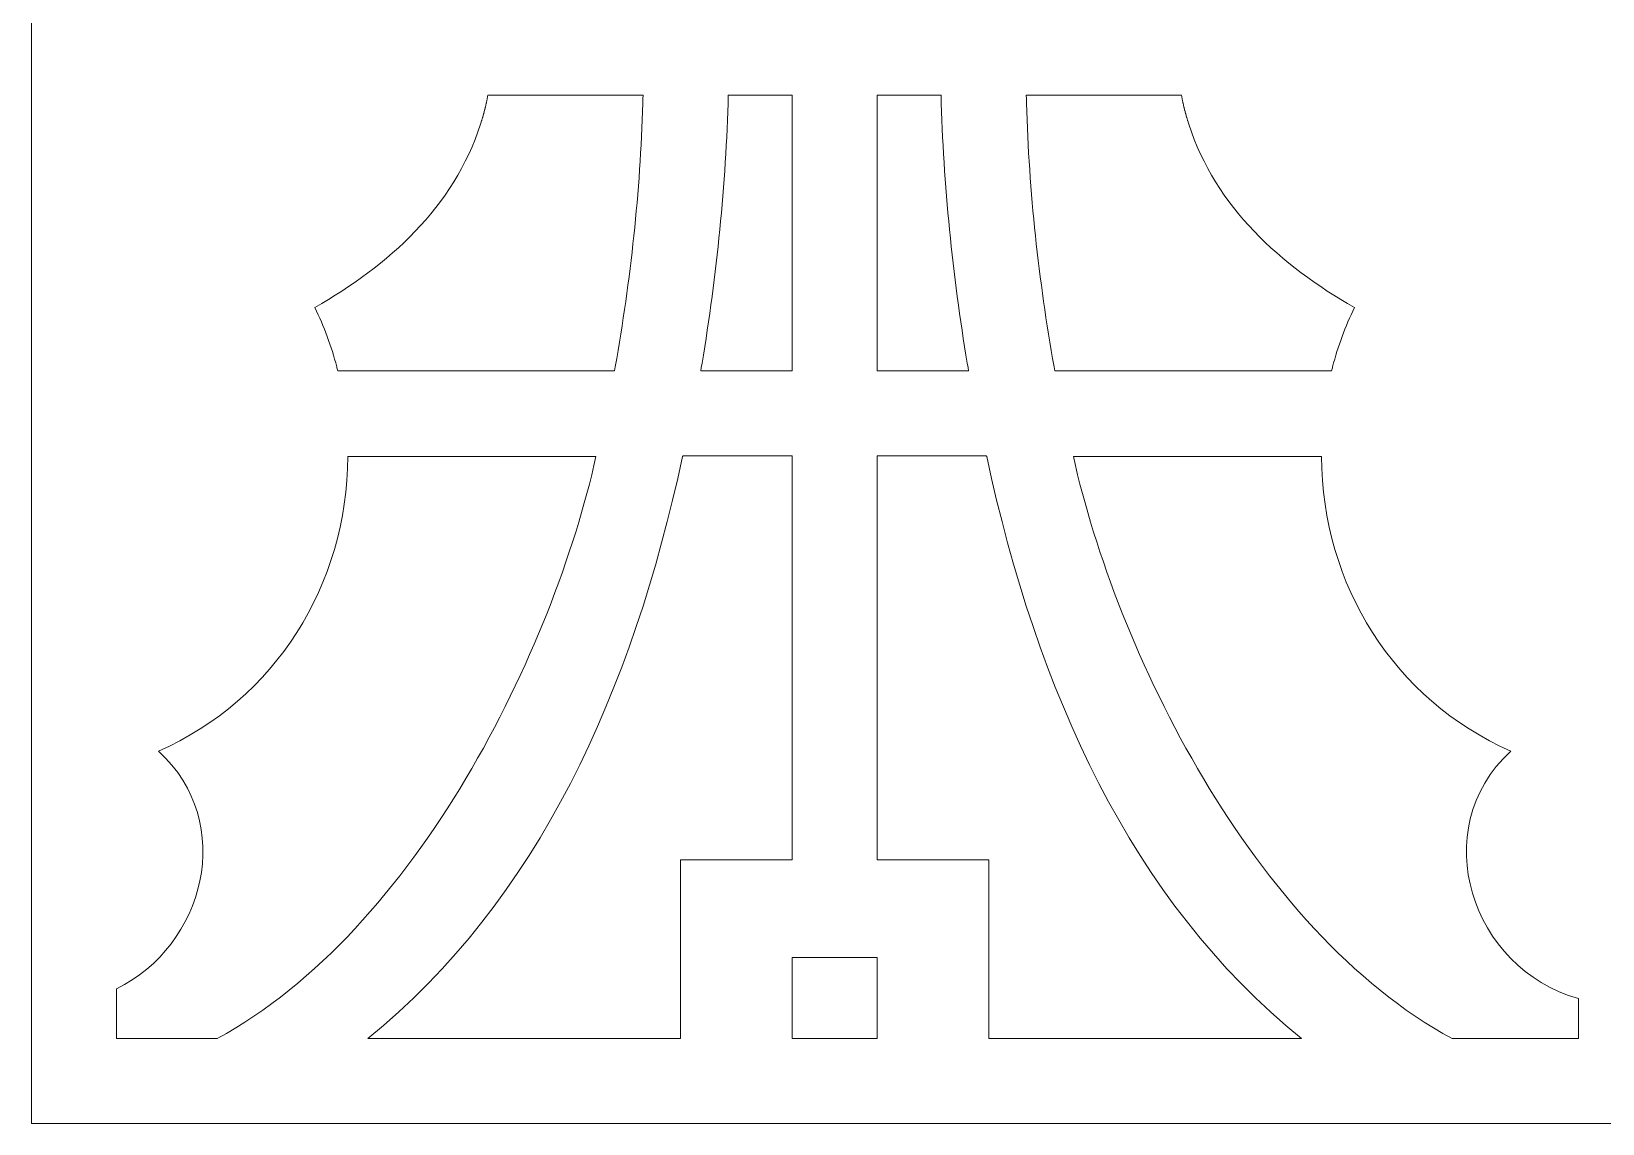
# Model space of a CAD drawing. Header units: centimetres. Extents: x -10 to 9.9, y -5 to 13.4.
# Drawn here: x -10.036 to -6.812, y -5 to -2.76 of the extents above; entities that cross this region are included whole.
import ezdxf

# ---------------------------------------------------------------- set-up
doc = ezdxf.new("R2010")
doc.units = ezdxf.units.CM
doc.header["$MEASUREMENT"] = 0
doc.layers.add('layer 1', color=7, linetype='Continuous')

msp = doc.modelspace()

# ---------------------------------------------------------------- linework, layer by layer
at = {"layer": 'layer 1', "color": 177, "lineweight": 9}
for points, knots in [([(-10.03585, 13.44236), (-10.03585, 13.44236), (-9.86153, 13.44236), (-9.86153, 13.44236), (-9.86153, 13.44236), (-9.86153, 13.44236), (-0.4594, 13.44236), (-0.4594, 13.44236), (-0.4594, 13.44236), (-0.4594, 13.44236), (-0.28508, 13.44236), (-0.28508, 13.44236), (-0.28508, 13.44236), (-0.28508, 13.44236), (-0.28508, 13.26803), (-0.28508, 13.26803), (-0.28508, 13.26803), (-0.28508, 13.26803), (-0.28508, -4.82596), (-0.28508, -4.82596), (-0.28508, -4.82596), (-0.28508, -4.82596), (-0.28508, -5.00029), (-0.28508, -5.00029), (-0.28508, -5.00029), (-0.28508, -5.00029), (-0.4594, -5.00029), (-0.4594, -5.00029), (-0.4594, -5.00029), (-0.4594, -5.00029), (-9.86153, -5.00029), (-9.86153, -5.00029), (-9.86153, -5.00029), (-9.86153, -5.00029), (-10.03585, -5.00029), (-10.03585, -5.00029), (-10.03585, -5.00029), (-10.03585, -5.00029), (-10.03585, -4.82596), (-10.03585, -4.82596), (-10.03585, -4.82596), (-10.03585, -4.82596), (-10.03585, 13.26803), (-10.03585, 13.26803), (-10.03585, 13.26803), (-10.03585, 13.26803), (-10.03585, 13.44236), (-10.03585, 13.44236)], [0, 0, 0, 0, 0.0769231, 0.0769231, 0.0769231, 0.0769231, 0.1538462, 0.1538462, 0.1538462, 0.1538462, 0.2307692, 0.2307692, 0.2307692, 0.2307692, 0.3076923, 0.3076923, 0.3076923, 0.3076923, 0.3846154, 0.3846154, 0.3846154, 0.3846154, 0.4615385, 0.4615385, 0.4615385, 0.4615385, 0.5384615, 0.5384615, 0.5384615, 0.5384615, 0.6153846, 0.6153846, 0.6153846, 0.6153846, 0.6923077, 0.6923077, 0.6923077, 0.6923077, 0.7692308, 0.7692308, 0.7692308, 0.7692308, 0.8461538, 0.8461538, 0.8461538, 0.8461538, 1, 1, 1, 1]), ([(-9.45414, -3.32618), (-9.30351, -3.23975), (-9.16933, -3.12056), (-9.11412, -2.94977), (-9.11412, -2.94977), (-9.11412, -2.94977), (-9.11411, -2.94977), (-9.11411, -2.94977), (-9.11411, -2.94977), (-9.11411, -2.94977), (-9.11348, -2.94785), (-9.11348, -2.94785), (-9.11348, -2.94785), (-9.11348, -2.94785), (-9.11346, -2.94785), (-9.11346, -2.94785), (-9.11346, -2.94785), (-9.11346, -2.94785), (-9.11201, -2.94297), (-9.11201, -2.94297), (-9.11201, -2.94297), (-9.11201, -2.94297), (-9.11199, -2.94299), (-9.11199, -2.94299), (-9.11199, -2.94299), (-9.11199, -2.94299), (-9.11171, -2.94206), (-9.11171, -2.94206), (-9.11171, -2.94206), (-9.11171, -2.94206), (-9.1117, -2.94206), (-9.1117, -2.94206), (-9.1117, -2.94206), (-9.1117, -2.94206), (-9.11168, -2.94197), (-9.11168, -2.94197), (-9.11168, -2.94197), (-9.11168, -2.94197), (-9.11167, -2.94197), (-9.11167, -2.94197), (-9.11167, -2.94197), (-9.11167, -2.94197), (-9.10998, -2.93616), (-9.10998, -2.93616), (-9.10998, -2.93616), (-9.10998, -2.93616), (-9.10998, -2.93616), (-9.10998, -2.93616), (-9.10998, -2.93616), (-9.10998, -2.93616), (-9.10973, -2.93532), (-9.10973, -2.93532), (-9.10973, -2.93532), (-9.10973, -2.93532), (-9.10973, -2.93532), (-9.10973, -2.93532), (-9.10973, -2.93532), (-9.10973, -2.93532), (-9.10795, -2.92887), (-9.10795, -2.92887), (-9.10795, -2.92887), (-9.10795, -2.92887), (-9.10794, -2.92889), (-9.10794, -2.92889), (-9.10794, -2.92889), (-9.10794, -2.92889), (-9.10776, -2.92813), (-9.10776, -2.92813), (-9.10776, -2.92813), (-9.10776, -2.92813), (-9.10774, -2.92813), (-9.10774, -2.92813), (-9.10774, -2.92813), (-9.10774, -2.92813), (-9.10584, -2.92085), (-9.10584, -2.92085), (-9.10584, -2.92085), (-9.10584, -2.92085), (-9.10582, -2.92085), (-9.10582, -2.92085), (-9.10582, -2.92085), (-9.10582, -2.92085), (-9.1058, -2.92072), (-9.1058, -2.92072), (-9.1058, -2.92072), (-9.1058, -2.92072), (-9.10578, -2.92072), (-9.10578, -2.92072), (-9.10578, -2.92072), (-9.10578, -2.92072), (-9.10462, -2.91596), (-9.10462, -2.91596), (-9.10462, -2.91596), (-9.10462, -2.91596), (-9.1046, -2.91596), (-9.1046, -2.91596), (-9.1046, -2.91596), (-9.1046, -2.91596), (-9.10442, -2.91506), (-9.10442, -2.91506), (-9.10442, -2.91506), (-9.10442, -2.91506), (-9.1044, -2.91506), (-9.1044, -2.91506), (-9.1044, -2.91506), (-9.1044, -2.91506), (-9.1025, -2.90679), (-9.1025, -2.90679), (-9.1025, -2.90679), (-9.1025, -2.90679), (-9.10248, -2.90679), (-9.10248, -2.90679), (-9.10248, -2.90679), (-9.10248, -2.90679), (-9.10234, -2.90591), (-9.10234, -2.90591), (-9.10234, -2.90591), (-9.10234, -2.90591), (-9.10229, -2.90589), (-9.10229, -2.90589), (-9.10229, -2.90589), (-9.10229, -2.90589), (-9.10114, -2.90042), (-9.10114, -2.90042), (-9.10114, -2.90042), (-9.10114, -2.90042), (-9.10112, -2.90042), (-9.10112, -2.90042), (-9.10112, -2.90042), (-9.10112, -2.90042), (-9.10096, -2.89955), (-9.10096, -2.89955), (-9.10096, -2.89955), (-9.10096, -2.89955), (-9.10095, -2.89955), (-9.10095, -2.89955), (-9.10095, -2.89955), (-9.10095, -2.89955), (-9.10074, -2.89848), (-9.10074, -2.89848), (-9.10074, -2.89848), (-9.10074, -2.89848), (-9.10072, -2.89848), (-9.10072, -2.89848), (-9.10072, -2.89848), (-9.10072, -2.89848), (-9.09967, -2.89312), (-9.09967, -2.89312), (-9.09967, -2.89312), (-9.09967, -2.89312), (-9.09965, -2.89312), (-9.09965, -2.89312), (-9.09965, -2.89312), (-9.09965, -2.89312), (-9.09909, -2.89014), (-9.09909, -2.89014), (-9.09909, -2.89014), (-9.09909, -2.89014), (-9.09909, -2.89014), (-9.09909, -2.89014), (-9.09909, -2.89014), (-9.09909, -2.89014), (-9.09909, -2.89014), (-9.09909, -2.89014), (-9.09909, -2.89014), (-9.09909, -2.89014), (-8.78082, -2.89014), (-8.78082, -2.89014), (-8.78082, -2.89014), (-8.78082, -2.89014), (-8.78102, -2.89778), (-8.78102, -2.89778), (-8.78102, -2.89778), (-8.78102, -2.89778), (-8.78102, -2.89773), (-8.78102, -2.89773), (-8.78102, -2.89773), (-8.78102, -2.89773), (-8.78104, -2.89773), (-8.78104, -2.89773), (-8.78104, -2.89773), (-8.78104, -2.89773), (-8.78104, -2.89777), (-8.78104, -2.89777), (-8.78104, -2.89777), (-8.78104, -2.89777), (-8.78125, -2.90698), (-8.78125, -2.90698), (-8.78125, -2.90698), (-8.78125, -2.90698), (-8.78127, -2.90698), (-8.78127, -2.90698), (-8.78127, -2.90698), (-8.78127, -2.90698), (-8.78129, -2.90698), (-8.78129, -2.90698), (-8.78129, -2.90698), (-8.78129, -2.90698), (-8.78129, -2.90701), (-8.78129, -2.90701), (-8.78129, -2.90701), (-8.78645, -3.08858), (-8.80619, -3.26974), (-8.83774, -3.44747), (-8.83774, -3.44747), (-8.83774, -3.44747), (-8.83779, -3.44747), (-8.83779, -3.44747), (-8.83779, -3.44747), (-8.83779, -3.44747), (-8.8378, -3.44747), (-8.8378, -3.44747), (-8.8378, -3.44747), (-8.8378, -3.44747), (-8.83782, -3.44747), (-8.83782, -3.44747), (-8.83782, -3.44747), (-8.83782, -3.44747), (-8.83929, -3.45594), (-8.83929, -3.45594), (-8.83929, -3.45594), (-8.83929, -3.45594), (-8.83931, -3.45594), (-8.83931, -3.45594), (-8.83931, -3.45594), (-8.83931, -3.45594), (-8.83933, -3.45594), (-8.83933, -3.45594), (-8.83933, -3.45594), (-8.83933, -3.45594), (-8.83936, -3.45592), (-8.83936, -3.45592), (-8.83936, -3.45592), (-8.83936, -3.45592), (-9.40724, -3.45594), (-9.40724, -3.45594), (-9.40724, -3.45594), (-9.40724, -3.45594), (-9.40726, -3.45594), (-9.40726, -3.45594), (-9.40726, -3.45594), (-9.40726, -3.45594), (-9.40781, -3.4538), (-9.40781, -3.4538), (-9.40781, -3.4538), (-9.40781, -3.4538), (-9.40782, -3.4538), (-9.40782, -3.4538), (-9.40782, -3.4538), (-9.40782, -3.4538), (-9.40832, -3.45168), (-9.40832, -3.45168), (-9.40832, -3.45168), (-9.40832, -3.45168), (-9.40834, -3.45168), (-9.40834, -3.45168), (-9.40834, -3.45168), (-9.40834, -3.45168), (-9.40891, -3.44953), (-9.40891, -3.44953), (-9.40891, -3.44953), (-9.40891, -3.44953), (-9.40893, -3.44953), (-9.40893, -3.44953), (-9.40893, -3.44953), (-9.40893, -3.44953), (-9.40943, -3.44743), (-9.40943, -3.44743), (-9.40943, -3.44743), (-9.40943, -3.44743), (-9.40945, -3.44744), (-9.40945, -3.44744), (-9.40945, -3.44744), (-9.42025, -3.40588), (-9.43552, -3.36499), (-9.45414, -3.32618)], [0, 0, 0, 0, 0.0142857, 0.0142857, 0.0142857, 0.0142857, 0.0285714, 0.0285714, 0.0285714, 0.0285714, 0.0428571, 0.0428571, 0.0428571, 0.0428571, 0.0571429, 0.0571429, 0.0571429, 0.0571429, 0.0714286, 0.0714286, 0.0714286, 0.0714286, 0.0857143, 0.0857143, 0.0857143, 0.0857143, 0.1, 0.1, 0.1, 0.1, 0.1142857, 0.1142857, 0.1142857, 0.1142857, 0.1285714, 0.1285714, 0.1285714, 0.1285714, 0.1428571, 0.1428571, 0.1428571, 0.1428571, 0.1571429, 0.1571429, 0.1571429, 0.1571429, 0.1714286, 0.1714286, 0.1714286, 0.1714286, 0.1857143, 0.1857143, 0.1857143, 0.1857143, 0.2, 0.2, 0.2, 0.2, 0.2142857, 0.2142857, 0.2142857, 0.2142857, 0.2285714, 0.2285714, 0.2285714, 0.2285714, 0.2428571, 0.2428571, 0.2428571, 0.2428571, 0.2571429, 0.2571429, 0.2571429, 0.2571429, 0.2714286, 0.2714286, 0.2714286, 0.2714286, 0.2857143, 0.2857143, 0.2857143, 0.2857143, 0.3, 0.3, 0.3, 0.3, 0.3142857, 0.3142857, 0.3142857, 0.3142857, 0.3285714, 0.3285714, 0.3285714, 0.3285714, 0.3428571, 0.3428571, 0.3428571, 0.3428571, 0.3571429, 0.3571429, 0.3571429, 0.3571429, 0.3714286, 0.3714286, 0.3714286, 0.3714286, 0.3857143, 0.3857143, 0.3857143, 0.3857143, 0.4, 0.4, 0.4, 0.4, 0.4142857, 0.4142857, 0.4142857, 0.4142857, 0.4285714, 0.4285714, 0.4285714, 0.4285714, 0.4428571, 0.4428571, 0.4428571, 0.4428571, 0.4571429, 0.4571429, 0.4571429, 0.4571429, 0.4714286, 0.4714286, 0.4714286, 0.4714286, 0.4857143, 0.4857143, 0.4857143, 0.4857143, 0.5, 0.5, 0.5, 0.5, 0.5142857, 0.5142857, 0.5142857, 0.5142857, 0.5285714, 0.5285714, 0.5285714, 0.5285714, 0.5428571, 0.5428571, 0.5428571, 0.5428571, 0.5571429, 0.5571429, 0.5571429, 0.5571429, 0.5714286, 0.5714286, 0.5714286, 0.5714286, 0.5857143, 0.5857143, 0.5857143, 0.5857143, 0.6, 0.6, 0.6, 0.6, 0.6142857, 0.6142857, 0.6142857, 0.6142857, 0.6285714, 0.6285714, 0.6285714, 0.6285714, 0.6428571, 0.6428571, 0.6428571, 0.6428571, 0.6571429, 0.6571429, 0.6571429, 0.6571429, 0.6714286, 0.6714286, 0.6714286, 0.6714286, 0.6857143, 0.6857143, 0.6857143, 0.6857143, 0.7, 0.7, 0.7, 0.7, 0.7142857, 0.7142857, 0.7142857, 0.7142857, 0.7285714, 0.7285714, 0.7285714, 0.7285714, 0.7428571, 0.7428571, 0.7428571, 0.7428571, 0.7571429, 0.7571429, 0.7571429, 0.7571429, 0.7714286, 0.7714286, 0.7714286, 0.7714286, 0.7857143, 0.7857143, 0.7857143, 0.7857143, 0.8, 0.8, 0.8, 0.8, 0.8142857, 0.8142857, 0.8142857, 0.8142857, 0.8285714, 0.8285714, 0.8285714, 0.8285714, 0.8428571, 0.8428571, 0.8428571, 0.8428571, 0.8571429, 0.8571429, 0.8571429, 0.8571429, 0.8714286, 0.8714286, 0.8714286, 0.8714286, 0.8857143, 0.8857143, 0.8857143, 0.8857143, 0.9, 0.9, 0.9, 0.9, 0.9142857, 0.9142857, 0.9142857, 0.9142857, 0.9285714, 0.9285714, 0.9285714, 0.9285714, 0.9428571, 0.9428571, 0.9428571, 0.9428571, 0.9571429, 0.9571429, 0.9571429, 0.9571429, 0.9714286, 0.9714286, 0.9714286, 0.9714286, 1, 1, 1, 1]), ([(-8.60597, -2.89014), (-8.60597, -2.89014), (-8.60595, -2.8901), (-8.60595, -2.8901), (-8.60595, -2.8901), (-8.60595, -2.8901), (-8.47501, -2.89014), (-8.47501, -2.89014), (-8.47501, -2.89014), (-8.47501, -2.89014), (-8.47501, -2.90573), (-8.47501, -2.90573), (-8.47501, -2.90573), (-8.47501, -2.90573), (-8.47501, -2.93161), (-8.47501, -2.93161), (-8.47501, -2.93161), (-8.47501, -2.93161), (-8.47501, -2.95749), (-8.47501, -2.95749), (-8.47501, -2.95749), (-8.47501, -2.95749), (-8.47501, -2.98341), (-8.47501, -2.98341), (-8.47501, -2.98341), (-8.47501, -2.98341), (-8.47501, -3.00927), (-8.47501, -3.00927), (-8.47501, -3.00927), (-8.47501, -3.00927), (-8.47501, -3.03517), (-8.47501, -3.03517), (-8.47501, -3.03517), (-8.47501, -3.03517), (-8.47501, -3.06104), (-8.47501, -3.06104), (-8.47501, -3.06104), (-8.47501, -3.06104), (-8.47504, -3.08693), (-8.47504, -3.08693), (-8.47504, -3.08693), (-8.47504, -3.08693), (-8.47499, -3.11282), (-8.47499, -3.11282), (-8.47499, -3.11282), (-8.47499, -3.11282), (-8.47499, -3.13871), (-8.47499, -3.13871), (-8.47499, -3.13871), (-8.47499, -3.13871), (-8.47501, -3.1646), (-8.47501, -3.1646), (-8.47501, -3.1646), (-8.47501, -3.1646), (-8.47501, -3.19048), (-8.47501, -3.19048), (-8.47501, -3.19048), (-8.47501, -3.19048), (-8.47501, -3.21639), (-8.47501, -3.21639), (-8.47501, -3.21639), (-8.47501, -3.21639), (-8.47501, -3.24226), (-8.47501, -3.24226), (-8.47501, -3.24226), (-8.47501, -3.24226), (-8.47504, -3.26815), (-8.47504, -3.26815), (-8.47504, -3.26815), (-8.47504, -3.26815), (-8.47501, -3.29404), (-8.47501, -3.29404), (-8.47501, -3.29404), (-8.47501, -3.29404), (-8.47501, -3.31991), (-8.47501, -3.31991), (-8.47501, -3.31991), (-8.47501, -3.31991), (-8.47501, -3.34581), (-8.47501, -3.34581), (-8.47501, -3.34581), (-8.47501, -3.34581), (-8.47502, -3.37169), (-8.47502, -3.37169), (-8.47502, -3.37169), (-8.47502, -3.37169), (-8.47501, -3.39757), (-8.47501, -3.39757), (-8.47501, -3.39757), (-8.47501, -3.39757), (-8.47501, -3.42347), (-8.47501, -3.42347), (-8.47501, -3.42347), (-8.47501, -3.42347), (-8.47501, -3.44935), (-8.47501, -3.44935), (-8.47501, -3.44935), (-8.47501, -3.44935), (-8.47501, -3.45594), (-8.47501, -3.45594), (-8.47501, -3.45594), (-8.47501, -3.45594), (-8.6625, -3.45594), (-8.6625, -3.45594), (-8.6625, -3.45594), (-8.6625, -3.45594), (-8.66134, -3.44905), (-8.66134, -3.44905), (-8.66134, -3.44905), (-8.66134, -3.44905), (-8.66132, -3.44905), (-8.66132, -3.44905), (-8.66132, -3.44905), (-8.66132, -3.44905), (-8.6613, -3.44905), (-8.6613, -3.44905), (-8.6613, -3.44905), (-8.6613, -3.44905), (-8.66127, -3.44905), (-8.66127, -3.44905), (-8.66127, -3.44905), (-8.66127, -3.44905), (-8.65981, -3.44054), (-8.65981, -3.44054), (-8.65981, -3.44054), (-8.65981, -3.44054), (-8.6598, -3.44054), (-8.6598, -3.44054), (-8.6598, -3.44054), (-8.6598, -3.44054), (-8.65978, -3.44054), (-8.65978, -3.44054), (-8.65978, -3.44054), (-8.65978, -3.44054), (-8.65976, -3.44054), (-8.65976, -3.44054), (-8.65976, -3.44054), (-8.62958, -3.2587), (-8.61048, -3.07432), (-8.60597, -2.89014)], [0, 0, 0, 0, 0.0277778, 0.0277778, 0.0277778, 0.0277778, 0.0555556, 0.0555556, 0.0555556, 0.0555556, 0.0833333, 0.0833333, 0.0833333, 0.0833333, 0.1111111, 0.1111111, 0.1111111, 0.1111111, 0.1388889, 0.1388889, 0.1388889, 0.1388889, 0.1666667, 0.1666667, 0.1666667, 0.1666667, 0.1944444, 0.1944444, 0.1944444, 0.1944444, 0.2222222, 0.2222222, 0.2222222, 0.2222222, 0.25, 0.25, 0.25, 0.25, 0.2777778, 0.2777778, 0.2777778, 0.2777778, 0.3055556, 0.3055556, 0.3055556, 0.3055556, 0.3333333, 0.3333333, 0.3333333, 0.3333333, 0.3611111, 0.3611111, 0.3611111, 0.3611111, 0.3888889, 0.3888889, 0.3888889, 0.3888889, 0.4166667, 0.4166667, 0.4166667, 0.4166667, 0.4444444, 0.4444444, 0.4444444, 0.4444444, 0.4722222, 0.4722222, 0.4722222, 0.4722222, 0.5, 0.5, 0.5, 0.5, 0.5277778, 0.5277778, 0.5277778, 0.5277778, 0.5555556, 0.5555556, 0.5555556, 0.5555556, 0.5833333, 0.5833333, 0.5833333, 0.5833333, 0.6111111, 0.6111111, 0.6111111, 0.6111111, 0.6388889, 0.6388889, 0.6388889, 0.6388889, 0.6666667, 0.6666667, 0.6666667, 0.6666667, 0.6944444, 0.6944444, 0.6944444, 0.6944444, 0.7222222, 0.7222222, 0.7222222, 0.7222222, 0.75, 0.75, 0.75, 0.75, 0.7777778, 0.7777778, 0.7777778, 0.7777778, 0.8055556, 0.8055556, 0.8055556, 0.8055556, 0.8333333, 0.8333333, 0.8333333, 0.8333333, 0.8611111, 0.8611111, 0.8611111, 0.8611111, 0.8888889, 0.8888889, 0.8888889, 0.8888889, 0.9166667, 0.9166667, 0.9166667, 0.9166667, 0.9444444, 0.9444444, 0.9444444, 0.9444444, 1, 1, 1, 1]), ([(-8.30019, -3.45594), (-8.30019, -3.45594), (-8.30019, -3.44935), (-8.30019, -3.44935), (-8.30019, -3.44935), (-8.30019, -3.44935), (-8.30022, -3.42348), (-8.30022, -3.42348), (-8.30022, -3.42348), (-8.30022, -3.42348), (-8.30019, -3.39764), (-8.30019, -3.39764), (-8.30019, -3.39764), (-8.30019, -3.39764), (-8.30019, -3.37171), (-8.30019, -3.37171), (-8.30019, -3.37171), (-8.30019, -3.37171), (-8.30019, -3.34581), (-8.30019, -3.34581), (-8.30019, -3.34581), (-8.30019, -3.34581), (-8.30019, -3.31991), (-8.30019, -3.31991), (-8.30019, -3.31991), (-8.30019, -3.31991), (-8.30019, -3.29404), (-8.30019, -3.29404), (-8.30019, -3.29404), (-8.30019, -3.29404), (-8.30019, -3.26814), (-8.30019, -3.26814), (-8.30019, -3.26814), (-8.30019, -3.26814), (-8.30019, -3.24226), (-8.30019, -3.24226), (-8.30019, -3.24226), (-8.30019, -3.24226), (-8.30019, -3.21636), (-8.30019, -3.21636), (-8.30019, -3.21636), (-8.30019, -3.21636), (-8.30019, -3.19048), (-8.30019, -3.19048), (-8.30019, -3.19048), (-8.30019, -3.19048), (-8.30019, -3.1646), (-8.30019, -3.1646), (-8.30019, -3.1646), (-8.30019, -3.1646), (-8.30017, -3.13871), (-8.30017, -3.13871), (-8.30017, -3.13871), (-8.30017, -3.13871), (-8.30019, -3.1128), (-8.30019, -3.1128), (-8.30019, -3.1128), (-8.30019, -3.1128), (-8.30024, -3.08693), (-8.30024, -3.08693), (-8.30024, -3.08693), (-8.30024, -3.08693), (-8.30019, -3.06106), (-8.30019, -3.06106), (-8.30019, -3.06106), (-8.30019, -3.06106), (-8.30019, -3.03517), (-8.30019, -3.03517), (-8.30019, -3.03517), (-8.30019, -3.03517), (-8.30019, -3.00927), (-8.30019, -3.00927), (-8.30019, -3.00927), (-8.30019, -3.00927), (-8.30022, -2.98339), (-8.30022, -2.98339), (-8.30022, -2.98339), (-8.30022, -2.98339), (-8.30019, -2.95749), (-8.30019, -2.95749), (-8.30019, -2.95749), (-8.30019, -2.95749), (-8.30019, -2.93161), (-8.30019, -2.93161), (-8.30019, -2.93161), (-8.30019, -2.93161), (-8.30019, -2.90571), (-8.30019, -2.90571), (-8.30019, -2.90571), (-8.30019, -2.90571), (-8.30019, -2.89014), (-8.30019, -2.89014), (-8.30019, -2.89014), (-8.30019, -2.89014), (-8.16928, -2.89014), (-8.16928, -2.89014), (-8.16928, -2.89014), (-8.16928, -2.89014), (-8.16927, -2.89014), (-8.16927, -2.89014), (-8.16927, -2.89014), (-8.16474, -3.07432), (-8.14562, -3.25875), (-8.11545, -3.44054), (-8.11545, -3.44054), (-8.11545, -3.44054), (-8.11543, -3.44054), (-8.11543, -3.44054), (-8.11543, -3.44054), (-8.11543, -3.44054), (-8.11542, -3.44054), (-8.11542, -3.44054), (-8.11542, -3.44054), (-8.11542, -3.44054), (-8.1154, -3.44054), (-8.1154, -3.44054), (-8.1154, -3.44054), (-8.1154, -3.44054), (-8.11393, -3.44906), (-8.11393, -3.44906), (-8.11393, -3.44906), (-8.11393, -3.44906), (-8.11391, -3.44905), (-8.11391, -3.44905), (-8.11391, -3.44905), (-8.11391, -3.44905), (-8.11389, -3.44905), (-8.11389, -3.44905), (-8.11389, -3.44905), (-8.11389, -3.44905), (-8.11388, -3.44903), (-8.11388, -3.44903), (-8.11388, -3.44903), (-8.11388, -3.44903), (-8.11271, -3.45594), (-8.11271, -3.45594), (-8.11271, -3.45594), (-8.11271, -3.45594), (-8.30019, -3.45594), (-8.30019, -3.45594)], [0, 0, 0, 0, 0.0277778, 0.0277778, 0.0277778, 0.0277778, 0.0555556, 0.0555556, 0.0555556, 0.0555556, 0.0833333, 0.0833333, 0.0833333, 0.0833333, 0.1111111, 0.1111111, 0.1111111, 0.1111111, 0.1388889, 0.1388889, 0.1388889, 0.1388889, 0.1666667, 0.1666667, 0.1666667, 0.1666667, 0.1944444, 0.1944444, 0.1944444, 0.1944444, 0.2222222, 0.2222222, 0.2222222, 0.2222222, 0.25, 0.25, 0.25, 0.25, 0.2777778, 0.2777778, 0.2777778, 0.2777778, 0.3055556, 0.3055556, 0.3055556, 0.3055556, 0.3333333, 0.3333333, 0.3333333, 0.3333333, 0.3611111, 0.3611111, 0.3611111, 0.3611111, 0.3888889, 0.3888889, 0.3888889, 0.3888889, 0.4166667, 0.4166667, 0.4166667, 0.4166667, 0.4444444, 0.4444444, 0.4444444, 0.4444444, 0.4722222, 0.4722222, 0.4722222, 0.4722222, 0.5, 0.5, 0.5, 0.5, 0.5277778, 0.5277778, 0.5277778, 0.5277778, 0.5555556, 0.5555556, 0.5555556, 0.5555556, 0.5833333, 0.5833333, 0.5833333, 0.5833333, 0.6111111, 0.6111111, 0.6111111, 0.6111111, 0.6388889, 0.6388889, 0.6388889, 0.6388889, 0.6666667, 0.6666667, 0.6666667, 0.6666667, 0.6944444, 0.6944444, 0.6944444, 0.6944444, 0.7222222, 0.7222222, 0.7222222, 0.7222222, 0.75, 0.75, 0.75, 0.75, 0.7777778, 0.7777778, 0.7777778, 0.7777778, 0.8055556, 0.8055556, 0.8055556, 0.8055556, 0.8333333, 0.8333333, 0.8333333, 0.8333333, 0.8611111, 0.8611111, 0.8611111, 0.8611111, 0.8888889, 0.8888889, 0.8888889, 0.8888889, 0.9166667, 0.9166667, 0.9166667, 0.9166667, 0.9444444, 0.9444444, 0.9444444, 0.9444444, 1, 1, 1, 1]), ([(-7.32107, -3.32618), (-7.4717, -3.23975), (-7.60588, -3.12056), (-7.66109, -2.94977), (-7.66109, -2.94977), (-7.66109, -2.94977), (-7.66111, -2.94977), (-7.66111, -2.94977), (-7.66111, -2.94977), (-7.66111, -2.94977), (-7.66173, -2.94785), (-7.66173, -2.94785), (-7.66173, -2.94785), (-7.66173, -2.94785), (-7.66175, -2.94785), (-7.66175, -2.94785), (-7.66175, -2.94785), (-7.66175, -2.94785), (-7.66322, -2.94297), (-7.66322, -2.94297), (-7.66322, -2.94297), (-7.66322, -2.94297), (-7.66323, -2.94297), (-7.66323, -2.94297), (-7.66323, -2.94297), (-7.66323, -2.94297), (-7.66349, -2.94206), (-7.66349, -2.94206), (-7.66349, -2.94206), (-7.66349, -2.94206), (-7.66349, -2.94206), (-7.66349, -2.94206), (-7.66349, -2.94206), (-7.66349, -2.94206), (-7.66352, -2.94197), (-7.66352, -2.94197), (-7.66352, -2.94197), (-7.66352, -2.94197), (-7.66354, -2.94197), (-7.66354, -2.94197), (-7.66354, -2.94197), (-7.66354, -2.94197), (-7.66523, -2.93616), (-7.66523, -2.93616), (-7.66523, -2.93616), (-7.66523, -2.93616), (-7.66523, -2.93616), (-7.66523, -2.93616), (-7.66523, -2.93616), (-7.66523, -2.93616), (-7.66546, -2.9353), (-7.66546, -2.9353), (-7.66546, -2.9353), (-7.66546, -2.9353), (-7.66548, -2.93532), (-7.66548, -2.93532), (-7.66548, -2.93532), (-7.66548, -2.93532), (-7.66726, -2.92889), (-7.66726, -2.92889), (-7.66726, -2.92889), (-7.66726, -2.92889), (-7.66728, -2.92889), (-7.66728, -2.92889), (-7.66728, -2.92889), (-7.66728, -2.92889), (-7.66745, -2.92813), (-7.66745, -2.92813), (-7.66745, -2.92813), (-7.66745, -2.92813), (-7.66747, -2.92813), (-7.66747, -2.92813), (-7.66747, -2.92813), (-7.66747, -2.92813), (-7.66936, -2.92085), (-7.66936, -2.92085), (-7.66936, -2.92085), (-7.66936, -2.92085), (-7.66938, -2.92085), (-7.66938, -2.92085), (-7.66938, -2.92085), (-7.66938, -2.92085), (-7.66939, -2.92072), (-7.66939, -2.92072), (-7.66939, -2.92072), (-7.66939, -2.92072), (-7.66941, -2.92072), (-7.66941, -2.92072), (-7.66941, -2.92072), (-7.66941, -2.92072), (-7.67059, -2.91596), (-7.67059, -2.91596), (-7.67059, -2.91596), (-7.67059, -2.91596), (-7.67061, -2.91596), (-7.67061, -2.91596), (-7.67061, -2.91596), (-7.67061, -2.91596), (-7.67081, -2.91504), (-7.67081, -2.91504), (-7.67081, -2.91504), (-7.67081, -2.91504), (-7.67084, -2.91506), (-7.67084, -2.91506), (-7.67084, -2.91506), (-7.67084, -2.91506), (-7.67273, -2.90677), (-7.67273, -2.90677), (-7.67273, -2.90677), (-7.67273, -2.90677), (-7.67273, -2.90677), (-7.67273, -2.90677), (-7.67273, -2.90677), (-7.67273, -2.90677), (-7.67293, -2.90589), (-7.67293, -2.90589), (-7.67293, -2.90589), (-7.67293, -2.90589), (-7.67294, -2.90591), (-7.67294, -2.90591), (-7.67294, -2.90591), (-7.67294, -2.90591), (-7.67407, -2.90042), (-7.67407, -2.90042), (-7.67407, -2.90042), (-7.67407, -2.90042), (-7.67409, -2.90042), (-7.67409, -2.90042), (-7.67409, -2.90042), (-7.67409, -2.90042), (-7.67425, -2.89955), (-7.67425, -2.89955), (-7.67425, -2.89955), (-7.67425, -2.89955), (-7.67427, -2.89955), (-7.67427, -2.89955), (-7.67427, -2.89955), (-7.67427, -2.89955), (-7.67448, -2.89848), (-7.67448, -2.89848), (-7.67448, -2.89848), (-7.67448, -2.89848), (-7.67449, -2.89848), (-7.67449, -2.89848), (-7.67449, -2.89848), (-7.67449, -2.89848), (-7.67553, -2.89312), (-7.67553, -2.89312), (-7.67553, -2.89312), (-7.67553, -2.89312), (-7.67553, -2.89312), (-7.67553, -2.89312), (-7.67553, -2.89312), (-7.67553, -2.89312), (-7.67613, -2.89014), (-7.67613, -2.89014), (-7.67613, -2.89014), (-7.67613, -2.89014), (-7.67615, -2.89014), (-7.67615, -2.89014), (-7.67615, -2.89014), (-7.67615, -2.89014), (-7.67616, -2.89014), (-7.67616, -2.89014), (-7.67616, -2.89014), (-7.67616, -2.89014), (-7.9944, -2.89014), (-7.9944, -2.89014), (-7.9944, -2.89014), (-7.9944, -2.89014), (-7.99421, -2.89773), (-7.99421, -2.89773), (-7.99421, -2.89773), (-7.99421, -2.89773), (-7.99419, -2.89775), (-7.99419, -2.89775), (-7.99419, -2.89775), (-7.99419, -2.89775), (-7.99417, -2.89773), (-7.99417, -2.89773), (-7.99417, -2.89773), (-7.99417, -2.89773), (-7.99417, -2.89777), (-7.99417, -2.89777), (-7.99417, -2.89777), (-7.99417, -2.89777), (-7.99396, -2.90698), (-7.99396, -2.90698), (-7.99396, -2.90698), (-7.99396, -2.90698), (-7.99394, -2.90698), (-7.99394, -2.90698), (-7.99394, -2.90698), (-7.99394, -2.90698), (-7.99393, -2.90698), (-7.99393, -2.90698), (-7.99393, -2.90698), (-7.99393, -2.90698), (-7.99393, -2.90701), (-7.99393, -2.90701), (-7.99393, -2.90701), (-7.98877, -3.08858), (-7.96902, -3.26974), (-7.93744, -3.44747), (-7.93744, -3.44747), (-7.93744, -3.44747), (-7.93743, -3.44747), (-7.93743, -3.44747), (-7.93743, -3.44747), (-7.93743, -3.44747), (-7.93741, -3.44747), (-7.93741, -3.44747), (-7.93741, -3.44747), (-7.93741, -3.44747), (-7.93739, -3.44745), (-7.93739, -3.44745), (-7.93739, -3.44745), (-7.93739, -3.44745), (-7.93592, -3.45592), (-7.93592, -3.45592), (-7.93592, -3.45592), (-7.93592, -3.45592), (-7.93589, -3.45595), (-7.93589, -3.45595), (-7.93589, -3.45595), (-7.93589, -3.45595), (-7.93587, -3.45594), (-7.93587, -3.45594), (-7.93587, -3.45594), (-7.93587, -3.45594), (-7.93586, -3.45594), (-7.93586, -3.45594), (-7.93586, -3.45594), (-7.93586, -3.45594), (-7.36797, -3.45594), (-7.36797, -3.45594), (-7.36797, -3.45594), (-7.36797, -3.45594), (-7.36796, -3.45594), (-7.36796, -3.45594), (-7.36796, -3.45594), (-7.36796, -3.45594), (-7.36741, -3.4538), (-7.36741, -3.4538), (-7.36741, -3.4538), (-7.36741, -3.4538), (-7.36738, -3.4538), (-7.36738, -3.4538), (-7.36738, -3.4538), (-7.36738, -3.4538), (-7.36687, -3.45168), (-7.36687, -3.45168), (-7.36687, -3.45168), (-7.36687, -3.45168), (-7.36686, -3.45168), (-7.36686, -3.45168), (-7.36686, -3.45168), (-7.36686, -3.45168), (-7.36631, -3.44953), (-7.36631, -3.44953), (-7.36631, -3.44953), (-7.36631, -3.44953), (-7.3663, -3.44953), (-7.3663, -3.44953), (-7.3663, -3.44953), (-7.3663, -3.44953), (-7.36578, -3.44744), (-7.36578, -3.44744), (-7.36578, -3.44744), (-7.36578, -3.44744), (-7.36576, -3.44744), (-7.36576, -3.44744), (-7.36576, -3.44744), (-7.35496, -3.40588), (-7.3397, -3.36499), (-7.32107, -3.32618)], [0, 0, 0, 0, 0.0142857, 0.0142857, 0.0142857, 0.0142857, 0.0285714, 0.0285714, 0.0285714, 0.0285714, 0.0428571, 0.0428571, 0.0428571, 0.0428571, 0.0571429, 0.0571429, 0.0571429, 0.0571429, 0.0714286, 0.0714286, 0.0714286, 0.0714286, 0.0857143, 0.0857143, 0.0857143, 0.0857143, 0.1, 0.1, 0.1, 0.1, 0.1142857, 0.1142857, 0.1142857, 0.1142857, 0.1285714, 0.1285714, 0.1285714, 0.1285714, 0.1428571, 0.1428571, 0.1428571, 0.1428571, 0.1571429, 0.1571429, 0.1571429, 0.1571429, 0.1714286, 0.1714286, 0.1714286, 0.1714286, 0.1857143, 0.1857143, 0.1857143, 0.1857143, 0.2, 0.2, 0.2, 0.2, 0.2142857, 0.2142857, 0.2142857, 0.2142857, 0.2285714, 0.2285714, 0.2285714, 0.2285714, 0.2428571, 0.2428571, 0.2428571, 0.2428571, 0.2571429, 0.2571429, 0.2571429, 0.2571429, 0.2714286, 0.2714286, 0.2714286, 0.2714286, 0.2857143, 0.2857143, 0.2857143, 0.2857143, 0.3, 0.3, 0.3, 0.3, 0.3142857, 0.3142857, 0.3142857, 0.3142857, 0.3285714, 0.3285714, 0.3285714, 0.3285714, 0.3428571, 0.3428571, 0.3428571, 0.3428571, 0.3571429, 0.3571429, 0.3571429, 0.3571429, 0.3714286, 0.3714286, 0.3714286, 0.3714286, 0.3857143, 0.3857143, 0.3857143, 0.3857143, 0.4, 0.4, 0.4, 0.4, 0.4142857, 0.4142857, 0.4142857, 0.4142857, 0.4285714, 0.4285714, 0.4285714, 0.4285714, 0.4428571, 0.4428571, 0.4428571, 0.4428571, 0.4571429, 0.4571429, 0.4571429, 0.4571429, 0.4714286, 0.4714286, 0.4714286, 0.4714286, 0.4857143, 0.4857143, 0.4857143, 0.4857143, 0.5, 0.5, 0.5, 0.5, 0.5142857, 0.5142857, 0.5142857, 0.5142857, 0.5285714, 0.5285714, 0.5285714, 0.5285714, 0.5428571, 0.5428571, 0.5428571, 0.5428571, 0.5571429, 0.5571429, 0.5571429, 0.5571429, 0.5714286, 0.5714286, 0.5714286, 0.5714286, 0.5857143, 0.5857143, 0.5857143, 0.5857143, 0.6, 0.6, 0.6, 0.6, 0.6142857, 0.6142857, 0.6142857, 0.6142857, 0.6285714, 0.6285714, 0.6285714, 0.6285714, 0.6428571, 0.6428571, 0.6428571, 0.6428571, 0.6571429, 0.6571429, 0.6571429, 0.6571429, 0.6714286, 0.6714286, 0.6714286, 0.6714286, 0.6857143, 0.6857143, 0.6857143, 0.6857143, 0.7, 0.7, 0.7, 0.7, 0.7142857, 0.7142857, 0.7142857, 0.7142857, 0.7285714, 0.7285714, 0.7285714, 0.7285714, 0.7428571, 0.7428571, 0.7428571, 0.7428571, 0.7571429, 0.7571429, 0.7571429, 0.7571429, 0.7714286, 0.7714286, 0.7714286, 0.7714286, 0.7857143, 0.7857143, 0.7857143, 0.7857143, 0.8, 0.8, 0.8, 0.8, 0.8142857, 0.8142857, 0.8142857, 0.8142857, 0.8285714, 0.8285714, 0.8285714, 0.8285714, 0.8428571, 0.8428571, 0.8428571, 0.8428571, 0.8571429, 0.8571429, 0.8571429, 0.8571429, 0.8714286, 0.8714286, 0.8714286, 0.8714286, 0.8857143, 0.8857143, 0.8857143, 0.8857143, 0.9, 0.9, 0.9, 0.9, 0.9142857, 0.9142857, 0.9142857, 0.9142857, 0.9285714, 0.9285714, 0.9285714, 0.9285714, 0.9428571, 0.9428571, 0.9428571, 0.9428571, 0.9571429, 0.9571429, 0.9571429, 0.9571429, 0.9714286, 0.9714286, 0.9714286, 0.9714286, 1, 1, 1, 1]), ([(-9.86153, -4.72391), (-9.86153, -4.72391), (-9.86153, -4.82596), (-9.86153, -4.82596), (-9.86153, -4.82596), (-9.86153, -4.82596), (-9.65462, -4.82596), (-9.65462, -4.82596), (-9.65462, -4.82596), (-9.24371, -4.60276), (-8.96435, -4.0249), (-8.87751, -3.63184), (-8.87751, -3.63184), (-8.87751, -3.63184), (-9.38646, -3.63184), (-9.38646, -3.63184), (-9.38646, -3.63184), (-9.38821, -3.89577), (-9.535, -4.12977), (-9.77496, -4.23627), (-9.77496, -4.23627), (-9.77496, -4.23627), (-9.77499, -4.23632), (-9.77499, -4.23632), (-9.77499, -4.23632), (-9.61436, -4.38341), (-9.68063, -4.63622), (-9.86153, -4.72391)], [0, 0, 0, 0, 0.125, 0.125, 0.125, 0.125, 0.25, 0.25, 0.25, 0.25, 0.375, 0.375, 0.375, 0.375, 0.5, 0.5, 0.5, 0.5, 0.625, 0.625, 0.625, 0.625, 0.75, 0.75, 0.75, 0.75, 1, 1, 1, 1]), ([(-9.34569, -4.82596), (-9.34569, -4.82596), (-8.70424, -4.82596), (-8.70424, -4.82596), (-8.70424, -4.82596), (-8.70424, -4.82596), (-8.70423, -4.45904), (-8.70423, -4.45904), (-8.70423, -4.45904), (-8.70423, -4.45904), (-8.69497, -4.45904), (-8.69497, -4.45904), (-8.69497, -4.45904), (-8.69497, -4.45904), (-8.47501, -4.45903), (-8.47501, -4.45903), (-8.47501, -4.45903), (-8.47501, -4.45903), (-8.47501, -3.63027), (-8.47501, -3.63027), (-8.47501, -3.63027), (-8.47501, -3.63027), (-8.69923, -3.63027), (-8.69923, -3.63027), (-8.69923, -3.63027), (-8.69923, -3.63027), (-8.69924, -3.63027), (-8.69924, -3.63027), (-8.69924, -3.63027), (-8.69924, -3.63027), (-8.69939, -3.63079), (-8.69939, -3.63079), (-8.69939, -3.63079), (-8.69939, -3.63079), (-8.69941, -3.63079), (-8.69941, -3.63079), (-8.69941, -3.63079), (-8.69941, -3.63079), (-8.69948, -3.63132), (-8.69948, -3.63132), (-8.69948, -3.63132), (-8.69948, -3.63132), (-8.69948, -3.63134), (-8.69948, -3.63134), (-8.69948, -3.63134), (-8.69948, -3.63134), (-8.69966, -3.63183), (-8.69966, -3.63183), (-8.69966, -3.63183), (-8.80266, -4.11102), (-8.9953, -4.54275), (-9.34569, -4.82596)], [0, 0, 0, 0, 0.0714286, 0.0714286, 0.0714286, 0.0714286, 0.1428571, 0.1428571, 0.1428571, 0.1428571, 0.2142857, 0.2142857, 0.2142857, 0.2142857, 0.2857143, 0.2857143, 0.2857143, 0.2857143, 0.3571429, 0.3571429, 0.3571429, 0.3571429, 0.4285714, 0.4285714, 0.4285714, 0.4285714, 0.5, 0.5, 0.5, 0.5, 0.5714286, 0.5714286, 0.5714286, 0.5714286, 0.6428571, 0.6428571, 0.6428571, 0.6428571, 0.7142857, 0.7142857, 0.7142857, 0.7142857, 0.7857143, 0.7857143, 0.7857143, 0.7857143, 0.8571429, 0.8571429, 0.8571429, 0.8571429, 1, 1, 1, 1]), ([(-8.07097, -4.82596), (-8.07097, -4.82596), (-7.42963, -4.82596), (-7.42963, -4.82596), (-7.42963, -4.82596), (-7.78001, -4.54277), (-7.97257, -4.11106), (-8.07557, -3.63184), (-8.07557, -3.63184), (-8.07557, -3.63184), (-8.0757, -3.63134), (-8.0757, -3.63134), (-8.0757, -3.63134), (-8.0757, -3.63134), (-8.07571, -3.63132), (-8.07571, -3.63132), (-8.07571, -3.63132), (-8.07571, -3.63132), (-8.07581, -3.63079), (-8.07581, -3.63079), (-8.07581, -3.63079), (-8.07581, -3.63079), (-8.07582, -3.63079), (-8.07582, -3.63079), (-8.07582, -3.63079), (-8.07582, -3.63079), (-8.07596, -3.63027), (-8.07596, -3.63027), (-8.07596, -3.63027), (-8.07596, -3.63027), (-8.07598, -3.63027), (-8.07598, -3.63027), (-8.07598, -3.63027), (-8.07598, -3.63027), (-8.30019, -3.63029), (-8.30019, -3.63029), (-8.30019, -3.63029), (-8.30019, -3.63029), (-8.30019, -4.45904), (-8.30019, -4.45904), (-8.30019, -4.45904), (-8.30019, -4.45904), (-8.08023, -4.45904), (-8.08023, -4.45904), (-8.08023, -4.45904), (-8.08023, -4.45904), (-8.07098, -4.45904), (-8.07098, -4.45904), (-8.07098, -4.45904), (-8.07098, -4.45904), (-8.07097, -4.82596), (-8.07097, -4.82596)], [0, 0, 0, 0, 0.0714286, 0.0714286, 0.0714286, 0.0714286, 0.1428571, 0.1428571, 0.1428571, 0.1428571, 0.2142857, 0.2142857, 0.2142857, 0.2142857, 0.2857143, 0.2857143, 0.2857143, 0.2857143, 0.3571429, 0.3571429, 0.3571429, 0.3571429, 0.4285714, 0.4285714, 0.4285714, 0.4285714, 0.5, 0.5, 0.5, 0.5, 0.5714286, 0.5714286, 0.5714286, 0.5714286, 0.6428571, 0.6428571, 0.6428571, 0.6428571, 0.7142857, 0.7142857, 0.7142857, 0.7142857, 0.7857143, 0.7857143, 0.7857143, 0.7857143, 0.8571429, 0.8571429, 0.8571429, 0.8571429, 1, 1, 1, 1]), ([(-7.12068, -4.82596), (-7.12068, -4.82596), (-6.86145, -4.82596), (-6.86145, -4.82596), (-6.86145, -4.82596), (-6.86145, -4.82596), (-6.86145, -4.74362), (-6.86145, -4.74362), (-6.86145, -4.74362), (-7.08063, -4.68325), (-7.17548, -4.39682), (-7.00022, -4.23627), (-7.00022, -4.23627), (-7.00022, -4.23627), (-7.00024, -4.23627), (-7.00024, -4.23627), (-7.00024, -4.23627), (-7.24023, -4.12977), (-7.38699, -3.89577), (-7.38876, -3.63184), (-7.38876, -3.63184), (-7.38876, -3.63184), (-7.89769, -3.63184), (-7.89769, -3.63184), (-7.89769, -3.63184), (-7.81087, -4.02489), (-7.53159, -4.60273), (-7.12068, -4.82596)], [0, 0, 0, 0, 0.125, 0.125, 0.125, 0.125, 0.25, 0.25, 0.25, 0.25, 0.375, 0.375, 0.375, 0.375, 0.5, 0.5, 0.5, 0.5, 0.625, 0.625, 0.625, 0.625, 0.75, 0.75, 0.75, 0.75, 1, 1, 1, 1]), ([(-8.47491, -4.82596), (-8.47491, -4.82596), (-8.3003, -4.82596), (-8.3003, -4.82596), (-8.3003, -4.82596), (-8.3003, -4.82596), (-8.3003, -4.65965), (-8.3003, -4.65965), (-8.3003, -4.65965), (-8.3003, -4.65965), (-8.47491, -4.65965), (-8.47491, -4.65965), (-8.47491, -4.65965), (-8.47491, -4.65965), (-8.47491, -4.82596), (-8.47491, -4.82596)], [0, 0, 0, 0, 0.2, 0.2, 0.2, 0.2, 0.4, 0.4, 0.4, 0.4, 0.6, 0.6, 0.6, 0.6, 1, 1, 1, 1])]:
    msp.add_open_spline(points, degree=3, knots=knots, dxfattribs=at)

doc.saveas('drawing.dxf')
